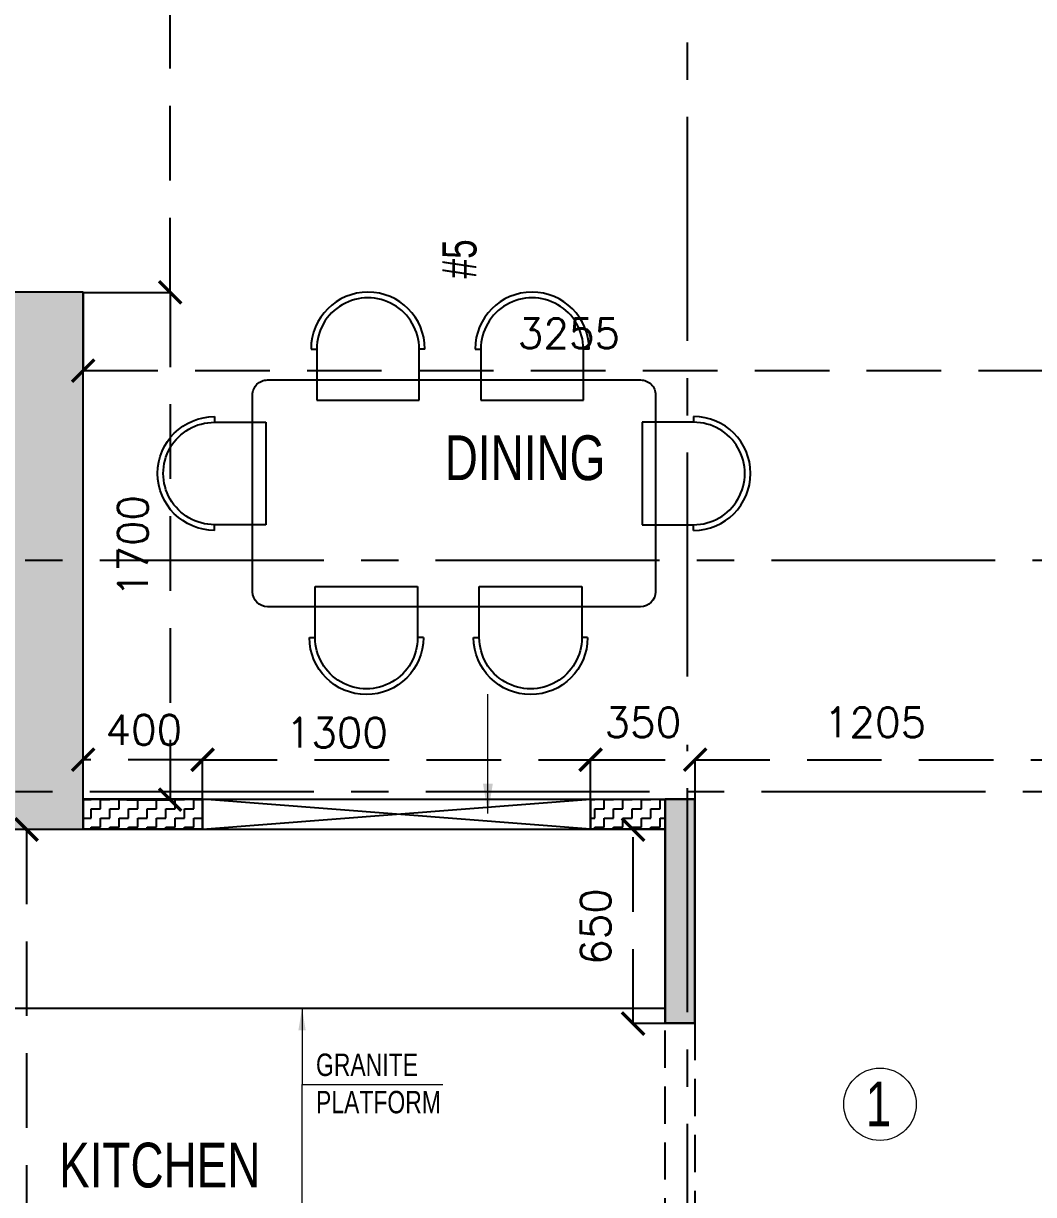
# Model space of a CAD drawing. Header units: millimetres. Extents: x 1180970 to 1231451, y -5737889 to -5695638.
# Drawn here: x 1202742 to 1206127, y -5709325 to -5705399 of the extents above; entities that cross this region are included whole.
import ezdxf

# ---------------------------------------------------------------- set-up
doc = ezdxf.new("R2010")
doc.units = ezdxf.units.MM
doc.header["$LTSCALE"] = 1000
doc.header["$MEASUREMENT"] = 0
for name, pattern in [('2BHK-A - BACK$0$AUDIT_D_120904163729-0', [0]), ('2BHK-A - BACK$2$HIDDEN', [0.375, 0.25, -0.125]), ('AUDIT_D_120904163729-0', [0]), ('T8(T9 IS SIMILAR) - GROUND FLOOR - DIMENSION & TEXTING$0$HIDDEN', [0.375, 0.25, -0.125]), ('T8_REFUGE COLUMNS$0$CENTER2', [1.125, 0.75, -0.125, 0.125, -0.125])]:
    doc.linetypes.add(name, pattern=pattern)
doc.layers.get('0').update_dxf_attribs({"linetype": 'AUDIT_D_120904163729-0'})
for name, color, linetype in [('2BHK-A - BACK$0$2BHK-A - FRONT$0$a-furniture', 8, 'Continuous'), ('2BHK-A - BACK$0$A-HATCH -160', 251, '2BHK-A - BACK$0$AUDIT_D_120904163729-0'), ('2BHK-A - BACK$0$a-KIT FIX', 251, 'Continuous'), ('2BHK-A - BACK$1$A-LINTEL', 5, '2BHK-A - BACK$2$HIDDEN'), ('2BHK-A - BACK$1$CUT-OUT', 49, 'Continuous'), ('T8(T9 IS SIMILAR) - GROUND FLOOR - DIMENSION & TEXTING$0$A-DIMENSIONS', 2, 'T8(T9 IS SIMILAR) - GROUND FLOOR - DIMENSION & TEXTING$0$HIDDEN'), ('T8_REFUGE COLUMNS$0$A-CENTERLINE', 193, 'T8_REFUGE COLUMNS$0$CENTER2'), ('T8_REFUGE COLUMNS$0$A-RCC COLS', 3, 'Continuous')]:
    doc.layers.add(name, color=color, linetype=linetype)
for name, color, linetype, lineweight in [('2BHK-A - BACK$1$A-WALL- 160', 6, 'Continuous', 30), ('T8(T9 IS SIMILAR) - GROUND FLOOR - DIMENSION & TEXTING$0$a-Text', 4, 'Continuous', 0), ('T8(T9 IS SIMILAR) - GROUND FLOOR - DIMENSION & TEXTING$0$R0-18-10-2014-T1-1st Podium Floor Plan$0$Text', 2, 'Continuous', 0), ('T8(T9 IS SIMILAR) - GROUND FLOOR$0$D&W', 8, 'Continuous', 25)]:
    doc.layers.add(name, color=color, linetype=linetype, lineweight=lineweight)
doc.layers.add('T8_REFUGE COLUMNS$0$COL-HATCH', color=7, linetype='Continuous', lineweight=25, true_color=0xa3a3a3)
doc.styles.add('T8(T9 IS SIMILAR) - GROUND FLOOR - DIMENSION & TEXTING$0$ARIAL ARROW', font='swisscl.ttf')
doc.styles.add('T8(T9 IS SIMILAR) - GROUND FLOOR - DIMENSION & TEXTING$0$Romans 1', font='romans.shx', dxfattribs={"height": 100})
doc.styles.add('T8(T9 IS SIMILAR) - GROUND FLOOR - DIMENSION & TEXTING$0$Tahoma', font='tahoma.ttf')
doc.dimstyles.new('T8(T9 IS SIMILAR) - GROUND FLOOR - DIMENSION & TEXTING$0$ALPINE S', dxfattribs={"dimscale": 0, "dimtxt": 100, "dimasz": 75, "dimexe": 0, "dimexo": 0, "dimgap": 75, "dimtad": 1, "dimdec": 0, "dimzin": 0, "dimdsep": 46, "dimtxsty": 'T8(T9 IS SIMILAR) - GROUND FLOOR - DIMENSION & TEXTING$0$Romans 1', "dimblk": 'T8(T9 IS SIMILAR) - GROUND FLOOR - DIMENSION & TEXTING$0$_ArchTick', "dimcen": 0.09, "dimclrd": 256, "dimclre": 256, "dimclrt": 7, "dimadec": 0, "dimazin": 0, "dimtfac": 1, "dimtdec": 0, "dimtofl": 0, "dimtmove": 1, "dimatfit": 0, "dimldrblk": 'T8(T9 IS SIMILAR) - GROUND FLOOR - DIMENSION & TEXTING$0$_Open90', "dimfxl": 1, "dimtolj": 1, "dimtzin": 0, "dimarcsym": 0})
doc.dimstyles.new('T8(T9 IS SIMILAR) - GROUND FLOOR - DIMENSION & TEXTING$0$SAMATA STD', dxfattribs={"dimtxt": 100, "dimasz": 50, "dimexe": 50, "dimexo": 50, "dimgap": 10, "dimtad": 0, "dimdec": 0, "dimrnd": 5, "dimzin": 0, "dimdsep": 46, "dimtxsty": 'T8(T9 IS SIMILAR) - GROUND FLOOR - DIMENSION & TEXTING$0$Tahoma', "dimblk": 'T8(T9 IS SIMILAR) - GROUND FLOOR - DIMENSION & TEXTING$0$_Origin2', "dimcen": -50, "dimdle": 50, "dimclrd": 7, "dimclre": 7, "dimclrt": 7, "dimadec": 0, "dimazin": 0, "dimtfac": 1, "dimtdec": 0, "dimtmove": 1, "dimatfit": 3, "dimfxl": 150, "dimtfill": 1, "dimtolj": 1, "dimtzin": 0, "dimlwd": -1, "dimlwe": -1, "dimarcsym": 0})
pattern_1 = [(9.199999999999998e-15, (6.519258000000002e-09, 0), (31.25, 31.25), [31.25, -31.25]), (90, (31.25000000651926, 0), (-31.25, 31.25), [31.25, -31.25])]

# ---------------------------------------------------------------- blocks, each defined once
blk = doc.blocks.new('2BHK-A - BACK$0$2BHK-A - FRONT$0$A$C50024E40')
at = {"color": 0, "linetype": 'ByBlock'}
for p, q in [((0, 0), (-4.190950733e-07, -225)), ((450, -8.381921361e-07), (0, 0)), ((449.9999995809046, -225.0000008381921), (450, -8.381921361e-07)), ((-25.00000041909507, -224.9999999534352), (-4.190950733e-07, -225)), ((474.9999995809046, -225.0000008847583), (449.9999995809046, -225.0000008381921))]:
    blk.add_line(p, q, dxfattribs=at)
for major_axis, ratio, start_param in [((-176.7766952966366, 176.7766952966367), 0.9999999999999984, 0.7853981615348041), ((-159.0990257669732, 159.0990257669732), 0.9999999999999994, 0.7853981615348036)]:
    blk.add_ellipse((224.9999995804465, -225.0000004190943), major_axis=major_axis, ratio=ratio, start_param=start_param, end_param=3.926990815124597, dxfattribs=at)
blk = doc.blocks.new('2BHK-A - BACK')
at = {"layer": '2BHK-A - BACK$0$A-HATCH -160', "linetype": 'ByBlock'}
h = blk.add_hatch(dxfattribs=at)
h.set_pattern_fill('ZIGZAG', color=256, scale=250)
h.set_pattern_definition([(9.199999999999998e-15, (-0.2196756601333618, 0.4506648145616055), (31.25, 31.25), [31.25, -31.25]), (90, (31.03032433986664, 0.4506648145616055), (-31.25, 31.25), [31.25, -31.25])])
h.paths.add_polyline_path([(1196642.148534545, -5706299.863638652), (1198342.174211463, -5706299.863638652), (1198342.174211463, -5706399.863638652), (1196642.148534545, -5706399.863638652)])
h.paths.add_polyline_path([(1199382.615027393, -5705299.864229431), (1199382.615000656, -5705199.864229431), (1201592.160154123, -5705199.863638652), (1201592.160154119, -5705299.863898433), (1200442.076684907, -5705299.863638652), (1200442.076684907, -5705399.863638652), (1200342.076684907, -5705399.863638652), (1200342.076623333, -5705299.863638652)])
h.paths.add_polyline_path([(1200442.076684907, -5706399.863638652), (1201341.803947466, -5706399.863638652), (1201341.803947466, -5706299.863638652), (1200442.076684907, -5706299.863638652)])
h.paths.add_polyline_path([(1202091.803947466, -5706299.863638652), (1202691.825693698, -5706299.863638652), (1202691.825693698, -5706399.863638652), (1202091.803947466, -5706399.863638652)])
h.paths.add_polyline_path([(1204892.10168518, -5708749.549002734), (1204992.10168518, -5708749.549002734), (1204992.10168518, -5707999.862840199), (1204892.10168518, -5707999.862840199)])
h.paths.add_polyline_path([(1204892.10168518, -5709649.549002734), (1204992.10168518, -5709649.549002734), (1204992.10168518, -5710549.458170665), (1204892.10168518, -5710549.458170665)])
h.paths.add_polyline_path([(1200142.009916546, -5708600.549002734), (1200257.04415127, -5708600.548921878), (1200257.078487647, -5708700.548997131), (1200041.975284249, -5708700.549002734), (1200042.011395569, -5708099.864001459), (1200142.011395437, -5708099.862502276)])
h.paths.add_polyline_path([(1202792.069074491, -5701189.863638652), (1203427.101685192, -5701189.863638652), (1203427.101685192, -5701089.863638652), (1202792.069074491, -5701089.863638652)])
h = blk.add_hatch(dxfattribs=at)
h.set_pattern_fill('ZIGZAG', color=256, scale=250)
h.set_pattern_definition(pattern_1)
h.paths.add_polyline_path([(1203342.079349894, -5707999.863638652), (1202942.069074491, -5707999.863638652), (1202942.069074491, -5708099.8641678), (1203342.079349894, -5708099.8641678)])
h = blk.add_hatch(dxfattribs=at)
h.set_pattern_fill('ZIGZAG', color=256, scale=250)
h.set_pattern_definition(pattern_1)
h.paths.add_polyline_path([(1204892.10168518, -5707999.862879141), (1204642.059818018, -5707999.967852882), (1204642.059818018, -5708099.967852882), (1204892.10168518, -5708099.967852882)])
at = {"layer": '2BHK-A - BACK$0$2BHK-A - FRONT$0$a-furniture'}
blk.add_lwpolyline([(1204809.905939746, -5707354.264129564), (1203559.905940439, -5707354.264116848, -0.4142135618924378), (1203509.905934768, -5707304.264123202), (1203509.905850247, -5706644.299463803, -0.4142135626017484), (1203559.905844278, -5706594.299457762), (1204809.905845356, -5706594.299469371, -0.4142135629866269), (1204859.905851282, -5706644.299463446), (1204859.905933734, -5707304.264123557, -0.4142135619645507)], format="xyb", close=True, dxfattribs=at)
at = {"layer": '2BHK-A - BACK$0$a-KIT FIX', "color": 1}
blk.add_line((1201731.819059505, -5708699.549002735), (1204892.10168518, -5708699.549002735), dxfattribs=at)
at = {"layer": '2BHK-A - BACK$1$A-LINTEL', "linetype": 'ByBlock'}
for p, q in [((1203342.079349894, -5707999.863638652), (1204642.101644241, -5707999.862840199)), ((1203342.079390833, -5708099.863638652), (1204642.10168518, -5708099.862840199))]:
    blk.add_line(p, q, dxfattribs=at)
blk.add_lwpolyline([(1203342.079390833, -5708099.863638652), (1204642.059765702, -5707999.843238256), (1204642.10168518, -5708099.693206069), (1203342.058758151, -5707999.855768912)], close=True, dxfattribs=at)
at = {"layer": '2BHK-A - BACK$1$A-WALL- 160', "linetype": 'ByBlock'}
for p, q in [((1204892.10168518, -5707999.862879141), (1204992.10168518, -5707999.862840199)), ((1204892.10168518, -5708749.549002734), (1204892.10168518, -5707999.862879141)), ((1204992.10168518, -5708749.549002734), (1204992.10168518, -5707999.862840199)), ((1204892.10168518, -5708749.549002734), (1204992.10168518, -5708749.549002734))]:
    blk.add_line(p, q, dxfattribs=at)
for points in [[(1203342.079349894, -5707999.863638652), (1202942.069074491, -5707999.863638652), (1202942.069074491, -5708099.8641678), (1203342.079349894, -5708099.8641678)], [(1204892.10168518, -5707999.862879141), (1204642.059818018, -5707999.967852882), (1204642.059818018, -5708099.967852882), (1204892.10168518, -5708099.967852882)]]:
    blk.add_lwpolyline(points, close=True, dxfattribs=at)
at = {"layer": '2BHK-A - BACK$1$CUT-OUT', "linetype": '2BHK-A - BACK$2$HIDDEN', "ltscale": 0.5}
blk.add_lwpolyline([(1204992.10168518, -5709649.549002734), (1204892.10168518, -5709649.549002734), (1204892.10168518, -5708749.549002734), (1204992.10168518, -5708749.549002734)], close=True, dxfattribs=at)
at = {"layer": '2BHK-A - BACK$0$2BHK-A - FRONT$0$a-furniture', "zscale": 1000}
for p, xscale, yscale, rotation in [((1204068.097568762, -5706662.373058748), 0.7630874952141145, 0.7630874952141145, 180.0000066925881), ((1204618.097568762, -5706662.373058747), 0.7630874952141145, 0.7630874952141145, 180.0000066925881), ((1204815.656435438, -5707079.389421383), 0.7630874947821017, 0.7630874947821017, 89.99999330673671)]:
    blk.add_blockref('2BHK-A - BACK$0$2BHK-A - FRONT$0$A$C50024E40', p, dxfattribs=dict(at, xscale=xscale, yscale=yscale, rotation=rotation))
at = {"layer": '2BHK-A - BACK$0$2BHK-A - FRONT$0$a-furniture', "extrusion": (0, 0, -1), "xscale": 0.7630874947594001, "yscale": 0.7630874947594001, "zscale": -1000, "rotation": 89.99999330780805}
blk.add_blockref('2BHK-A - BACK$0$2BHK-A - FRONT$0$A$C50024E40', (-1203554.155254195, -5707079.389296771), dxfattribs=at)
at = {"layer": '2BHK-A - BACK$0$2BHK-A - FRONT$0$a-furniture', "extrusion": (0, 0, -1), "xscale": 0.7630874952141012, "yscale": 0.7630874952141012, "zscale": -1000}
for p in [(-1204062.960248389, -5707286.190420153), (-1204612.960248389, -5707286.190420153)]:
    blk.add_blockref('2BHK-A - BACK$0$2BHK-A - FRONT$0$A$C50024E40', p, dxfattribs=at)
blk = doc.blocks.new('T8_REFUGE COLUMNS')
at = {"layer": 'T8_REFUGE COLUMNS$0$COL-HATCH', "linetype": 'ByBlock'}
h = blk.add_hatch(color=256, dxfattribs=at)
h.dxf.hatch_style = 1
h.paths.add_polyline_path([(1202942.069074492, -5706299.863253396), (1202692.069074491, -5706299.863253396), (1202692.069074491, -5708099.863253396), (1202942.069074492, -5708099.863253396)])
at = {"layer": 'T8_REFUGE COLUMNS$0$A-CENTERLINE'}
for p, q in [((1204967.069074491, -5719962.951702013), (1204967.069074491, -5698299.636913835)), ((1217248.23900386, -5707199.863060762), (1182156.903157666, -5707199.863060762)), ((1217214.998106075, -5707974.863253395), (1182156.903157666, -5707974.863253395))]:
    blk.add_line(p, q, dxfattribs=at)
at = {"layer": 'T8_REFUGE COLUMNS$0$A-RCC COLS', "linetype": 'ByBlock'}
blk.add_lwpolyline([(1202942.069074492, -5706299.863253396), (1202692.069074491, -5706299.863253396), (1202692.069074491, -5708099.863253396), (1202942.069074492, -5708099.863253396)], close=True, dxfattribs=at)
blk = doc.blocks.new('T8(T9 IS SIMILAR) - GROUND FLOOR')
at = {"layer": 'T8(T9 IS SIMILAR) - GROUND FLOOR$0$D&W', "linetype": 'ByBlock'}
for name in ['T8_REFUGE COLUMNS', '2BHK-A - BACK']:
    blk.add_blockref(name, (0, 0), dxfattribs=at)
blk = doc.blocks.new('T8(T9 IS SIMILAR) - GROUND FLOOR - DIMENSION & TEXTING$0$_ArchTick')
at = {"color": 0, "linetype": 'ByBlock', "const_width": 0.15}
blk.add_lwpolyline([(-0.5, -0.5), (0.5, 0.5)], dxfattribs=at)
blk = doc.blocks.new('*D705')
at = {"layer": 'T8(T9 IS SIMILAR) - GROUND FLOOR - DIMENSION & TEXTING$0$A-DIMENSIONS', "linetype": 'T8(T9 IS SIMILAR) - GROUND FLOOR - DIMENSION & TEXTING$0$HIDDEN', "lineweight": -2, "transparency": 16777216}
for p, q in [((1204892.264499908, -5708101.30109009), (1204784.595803827, -5708101.30109009)), ((1204892.264499908, -5708751.549002734), (1204784.595803827, -5708751.549002734))]:
    blk.add_line(p, q, dxfattribs=at)
at = {"layer": 'T8(T9 IS SIMILAR) - GROUND FLOOR - DIMENSION & TEXTING$0$A-DIMENSIONS', "lineweight": -2, "transparency": 16777216}
blk.add_line((1204784.595803827, -5708751.549002734), (1204784.595803827, -5708101.30109009), dxfattribs=at)
at = {"layer": 'T8(T9 IS SIMILAR) - GROUND FLOOR - DIMENSION & TEXTING$0$A-DIMENSIONS', "linetype": 'ByBlock', "lineweight": -2, "transparency": 16777216, "xscale": 75, "yscale": 75, "zscale": 75}
for p, rotation in [((1204784.595803827, -5708101.30109009), 90), ((1204784.595803827, -5708751.549002734), 270)]:
    blk.add_blockref('T8(T9 IS SIMILAR) - GROUND FLOOR - DIMENSION & TEXTING$0$_ArchTick', p, dxfattribs=dict(at, rotation=rotation))
at = {"layer": 'T8(T9 IS SIMILAR) - GROUND FLOOR - DIMENSION & TEXTING$0$A-DIMENSIONS', "color": 7, "linetype": 'ByBlock', "transparency": 16777216, "insert": (1204659.595803828, -5708426.425046412), "char_height": 100, "attachment_point": 5, "rotation": 90, "style": 'T8(T9 IS SIMILAR) - GROUND FLOOR - DIMENSION & TEXTING$0$Romans 1'}
blk.add_mtext('\\A1;650', dxfattribs=at)
blk = doc.blocks.new('T8(T9 IS SIMILAR) - GROUND FLOOR - DIMENSION & TEXTING$0$_Open90')
at = {"color": 0, "linetype": 'ByBlock', "lineweight": -2}
for p, q in [((0, 0), (-1, 0)), ((-0.5, 0.5), (0, 0)), ((0, 0), (-0.5, -0.5))]:
    blk.add_line(p, q, dxfattribs=at)
blk = doc.blocks.new('*D708')
at = {"layer": 'T8(T9 IS SIMILAR) - GROUND FLOOR - DIMENSION & TEXTING$0$A-DIMENSIONS', "linetype": 'T8(T9 IS SIMILAR) - GROUND FLOOR - DIMENSION & TEXTING$0$HIDDEN', "lineweight": -2, "transparency": 16777216}
for p, q in [((1202817.264499908, -5708100.945620794), (1202752.365276058, -5708100.945620794)), ((1202817.264499908, -5710550.945620793), (1202752.365276058, -5710550.945620793))]:
    blk.add_line(p, q, dxfattribs=at)
at = {"layer": 'T8(T9 IS SIMILAR) - GROUND FLOOR - DIMENSION & TEXTING$0$A-DIMENSIONS', "lineweight": -2, "transparency": 16777216}
blk.add_line((1202752.365276058, -5708100.945620794), (1202752.365276058, -5710550.945620793), dxfattribs=at)
at = {"layer": 'T8(T9 IS SIMILAR) - GROUND FLOOR - DIMENSION & TEXTING$0$A-DIMENSIONS', "linetype": 'ByBlock', "lineweight": -2, "transparency": 16777216, "xscale": 75, "yscale": 75, "zscale": 75}
for p, rotation in [((1202752.365276058, -5708100.945620794), 90), ((1202752.365276058, -5710550.945620793), 270)]:
    blk.add_blockref('T8(T9 IS SIMILAR) - GROUND FLOOR - DIMENSION & TEXTING$0$_ArchTick', p, dxfattribs=dict(at, rotation=rotation))
at = {"layer": 'T8(T9 IS SIMILAR) - GROUND FLOOR - DIMENSION & TEXTING$0$A-DIMENSIONS', "color": 7, "linetype": 'ByBlock', "transparency": 16777216, "insert": (1202627.365276059, -5709325.945620793), "char_height": 100, "attachment_point": 5, "rotation": 90, "style": 'T8(T9 IS SIMILAR) - GROUND FLOOR - DIMENSION & TEXTING$0$Romans 1'}
blk.add_mtext('\\A1;2450', dxfattribs=at)
blk = doc.blocks.new('*D681')
at = {"layer": 'T8(T9 IS SIMILAR) - GROUND FLOOR - DIMENSION & TEXTING$0$A-DIMENSIONS', "linetype": 'T8(T9 IS SIMILAR) - GROUND FLOOR - DIMENSION & TEXTING$0$HIDDEN', "lineweight": -2, "transparency": 16777216}
for p, q in [((1203039.764499914, -5702325.756979908), (1203233.769365227, -5702325.756979908)), ((1202942.264499908, -5706300.945620793), (1203233.769365227, -5706300.945620793))]:
    blk.add_line(p, q, dxfattribs=at)
at = {"layer": 'T8(T9 IS SIMILAR) - GROUND FLOOR - DIMENSION & TEXTING$0$A-DIMENSIONS', "lineweight": -2, "transparency": 16777216}
blk.add_line((1203233.769365227, -5706300.945620793), (1203233.769365227, -5702325.756979908), dxfattribs=at)
at = {"layer": 'T8(T9 IS SIMILAR) - GROUND FLOOR - DIMENSION & TEXTING$0$A-DIMENSIONS', "linetype": 'ByBlock', "lineweight": -2, "transparency": 16777216, "xscale": 75, "yscale": 75, "zscale": 75}
for p, rotation in [((1203233.769365227, -5702325.756979908), 90), ((1203233.769365227, -5706300.945620793), 270)]:
    blk.add_blockref('T8(T9 IS SIMILAR) - GROUND FLOOR - DIMENSION & TEXTING$0$_ArchTick', p, dxfattribs=dict(at, rotation=rotation))
at = {"layer": 'T8(T9 IS SIMILAR) - GROUND FLOOR - DIMENSION & TEXTING$0$A-DIMENSIONS', "color": 7, "linetype": 'ByBlock', "transparency": 16777216, "insert": (1203108.769365228, -5704313.351300349), "char_height": 100, "attachment_point": 5, "rotation": 90, "style": 'T8(T9 IS SIMILAR) - GROUND FLOOR - DIMENSION & TEXTING$0$Romans 1'}
blk.add_mtext('\\A1;3975', dxfattribs=at)
blk = doc.blocks.new('*D682')
at = {"layer": 'T8(T9 IS SIMILAR) - GROUND FLOOR - DIMENSION & TEXTING$0$A-DIMENSIONS', "linetype": 'T8(T9 IS SIMILAR) - GROUND FLOOR - DIMENSION & TEXTING$0$HIDDEN', "lineweight": -2, "transparency": 16777216}
for p, q in [((1203088.016932568, -5706300.945620793), (1203233.769365227, -5706300.945620793)), ((1203088.017628809, -5708001.301828871), (1203233.769365227, -5708001.301828871))]:
    blk.add_line(p, q, dxfattribs=at)
at = {"layer": 'T8(T9 IS SIMILAR) - GROUND FLOOR - DIMENSION & TEXTING$0$A-DIMENSIONS', "lineweight": -2, "transparency": 16777216}
blk.add_line((1203233.769365227, -5706300.945620793), (1203233.769365227, -5708001.301828871), dxfattribs=at)
at = {"layer": 'T8(T9 IS SIMILAR) - GROUND FLOOR - DIMENSION & TEXTING$0$A-DIMENSIONS', "linetype": 'ByBlock', "lineweight": -2, "transparency": 16777216, "xscale": 75, "yscale": 75, "zscale": 75}
for p, rotation in [((1203233.769365227, -5706300.945620793), 90), ((1203233.769365227, -5708001.301828871), 270)]:
    blk.add_blockref('T8(T9 IS SIMILAR) - GROUND FLOOR - DIMENSION & TEXTING$0$_ArchTick', p, dxfattribs=dict(at, rotation=rotation))
at = {"layer": 'T8(T9 IS SIMILAR) - GROUND FLOOR - DIMENSION & TEXTING$0$A-DIMENSIONS', "color": 7, "linetype": 'ByBlock', "transparency": 16777216, "insert": (1203108.769365228, -5707151.123724831), "char_height": 100, "attachment_point": 5, "rotation": 90, "style": 'T8(T9 IS SIMILAR) - GROUND FLOOR - DIMENSION & TEXTING$0$Romans 1'}
blk.add_mtext('\\A1;1700', dxfattribs=at)
blk = doc.blocks.new('*D683')
at = {"layer": 'T8(T9 IS SIMILAR) - GROUND FLOOR - DIMENSION & TEXTING$0$A-DIMENSIONS', "linetype": 'T8(T9 IS SIMILAR) - GROUND FLOOR - DIMENSION & TEXTING$0$HIDDEN', "lineweight": -2, "transparency": 16777216}
for p, q in [((1202942.264499908, -5706300.945620793), (1202942.264499908, -5706563.082524298)), ((1206197.264499908, -5706300.945620793), (1206197.264499908, -5706563.082524298))]:
    blk.add_line(p, q, dxfattribs=at)
at = {"layer": 'T8(T9 IS SIMILAR) - GROUND FLOOR - DIMENSION & TEXTING$0$A-DIMENSIONS', "lineweight": -2, "transparency": 16777216}
blk.add_line((1202942.264499908, -5706563.082524298), (1206197.264499908, -5706563.082524298), dxfattribs=at)
at = {"layer": 'T8(T9 IS SIMILAR) - GROUND FLOOR - DIMENSION & TEXTING$0$A-DIMENSIONS', "linetype": 'ByBlock', "lineweight": -2, "transparency": 16777216, "xscale": 75, "yscale": 75, "zscale": 75, "rotation": 180}
blk.add_blockref('T8(T9 IS SIMILAR) - GROUND FLOOR - DIMENSION & TEXTING$0$_ArchTick', (1202942.264499908, -5706563.082524298), dxfattribs=at)
at = {"layer": 'T8(T9 IS SIMILAR) - GROUND FLOOR - DIMENSION & TEXTING$0$A-DIMENSIONS', "linetype": 'ByBlock', "lineweight": -2, "transparency": 16777216, "xscale": 75, "yscale": 75, "zscale": 75}
blk.add_blockref('T8(T9 IS SIMILAR) - GROUND FLOOR - DIMENSION & TEXTING$0$_ArchTick', (1206197.264499908, -5706563.082524298), dxfattribs=at)
at = {"layer": 'T8(T9 IS SIMILAR) - GROUND FLOOR - DIMENSION & TEXTING$0$A-DIMENSIONS', "color": 7, "linetype": 'ByBlock', "transparency": 16777216, "insert": (1204569.764499908, -5706438.082524299), "char_height": 100, "attachment_point": 5, "style": 'T8(T9 IS SIMILAR) - GROUND FLOOR - DIMENSION & TEXTING$0$Romans 1'}
blk.add_mtext('\\A1;3255', dxfattribs=at)
blk = doc.blocks.new('*D516')
at = {"layer": 'T8(T9 IS SIMILAR) - GROUND FLOOR - DIMENSION & TEXTING$0$A-DIMENSIONS', "linetype": 'T8(T9 IS SIMILAR) - GROUND FLOOR - DIMENSION & TEXTING$0$HIDDEN', "lineweight": -2, "transparency": 16777216}
for p, q in [((1202942.508425822, -5707999.863638646), (1202942.508425822, -5707867.079905849)), ((1203342.518701225, -5707999.863638646), (1203342.518701225, -5707867.079905849))]:
    blk.add_line(p, q, dxfattribs=at)
at = {"layer": 'T8(T9 IS SIMILAR) - GROUND FLOOR - DIMENSION & TEXTING$0$A-DIMENSIONS', "lineweight": -2, "transparency": 16777216}
blk.add_line((1203342.518701225, -5707867.079905849), (1202942.508425822, -5707867.079905849), dxfattribs=at)
at = {"layer": 'T8(T9 IS SIMILAR) - GROUND FLOOR - DIMENSION & TEXTING$0$A-DIMENSIONS', "linetype": 'ByBlock', "lineweight": -2, "transparency": 16777216, "xscale": 75, "yscale": 75, "zscale": 75, "rotation": 180}
blk.add_blockref('T8(T9 IS SIMILAR) - GROUND FLOOR - DIMENSION & TEXTING$0$_ArchTick', (1202942.508425822, -5707867.079905849), dxfattribs=at)
at = {"layer": 'T8(T9 IS SIMILAR) - GROUND FLOOR - DIMENSION & TEXTING$0$A-DIMENSIONS', "linetype": 'ByBlock', "lineweight": -2, "transparency": 16777216, "xscale": 75, "yscale": 75, "zscale": 75}
blk.add_blockref('T8(T9 IS SIMILAR) - GROUND FLOOR - DIMENSION & TEXTING$0$_ArchTick', (1203342.518701225, -5707867.079905849), dxfattribs=at)
at = {"layer": 'T8(T9 IS SIMILAR) - GROUND FLOOR - DIMENSION & TEXTING$0$A-DIMENSIONS', "color": 7, "linetype": 'ByBlock', "transparency": 16777216, "insert": (1203145.315959528, -5707766.95932419), "char_height": 100, "attachment_point": 5, "style": 'T8(T9 IS SIMILAR) - GROUND FLOOR - DIMENSION & TEXTING$0$Romans 1'}
blk.add_mtext('\\A1;400', dxfattribs=at)
blk = doc.blocks.new('*D517')
at = {"layer": 'T8(T9 IS SIMILAR) - GROUND FLOOR - DIMENSION & TEXTING$0$A-DIMENSIONS', "linetype": 'T8(T9 IS SIMILAR) - GROUND FLOOR - DIMENSION & TEXTING$0$HIDDEN', "lineweight": -2, "transparency": 16777216}
for p, q in [((1203342.498166275, -5708000.131052792), (1203342.498166275, -5707867.079905849)), ((1204642.499169349, -5708000.131052792), (1204642.499169349, -5707867.079905849))]:
    blk.add_line(p, q, dxfattribs=at)
at = {"layer": 'T8(T9 IS SIMILAR) - GROUND FLOOR - DIMENSION & TEXTING$0$A-DIMENSIONS', "lineweight": -2, "transparency": 16777216}
blk.add_line((1203342.498166275, -5707867.079905849), (1204642.499169349, -5707867.079905849), dxfattribs=at)
at = {"layer": 'T8(T9 IS SIMILAR) - GROUND FLOOR - DIMENSION & TEXTING$0$A-DIMENSIONS', "linetype": 'ByBlock', "lineweight": -2, "transparency": 16777216, "xscale": 75, "yscale": 75, "zscale": 75, "rotation": 180}
blk.add_blockref('T8(T9 IS SIMILAR) - GROUND FLOOR - DIMENSION & TEXTING$0$_ArchTick', (1203342.498166275, -5707867.079905849), dxfattribs=at)
at = {"layer": 'T8(T9 IS SIMILAR) - GROUND FLOOR - DIMENSION & TEXTING$0$A-DIMENSIONS', "linetype": 'ByBlock', "lineweight": -2, "transparency": 16777216, "xscale": 75, "yscale": 75, "zscale": 75}
blk.add_blockref('T8(T9 IS SIMILAR) - GROUND FLOOR - DIMENSION & TEXTING$0$_ArchTick', (1204642.499169349, -5707867.079905849), dxfattribs=at)
at = {"layer": 'T8(T9 IS SIMILAR) - GROUND FLOOR - DIMENSION & TEXTING$0$A-DIMENSIONS', "color": 7, "linetype": 'ByBlock', "transparency": 16777216, "insert": (1203792.244920905, -5707776.673881577), "char_height": 100, "attachment_point": 5, "style": 'T8(T9 IS SIMILAR) - GROUND FLOOR - DIMENSION & TEXTING$0$Romans 1', "bg_fill": 3, "box_fill_scale": 1.25, "bg_fill_color": 256, "bg_fill_true_color": 13158600, "bg_fill_transparency": 0}
blk.add_mtext('\\A1;1300', dxfattribs=at)
blk = doc.blocks.new('*D518')
at = {"layer": 'T8(T9 IS SIMILAR) - GROUND FLOOR - DIMENSION & TEXTING$0$A-DIMENSIONS', "linetype": 'T8(T9 IS SIMILAR) - GROUND FLOOR - DIMENSION & TEXTING$0$HIDDEN', "lineweight": -2, "transparency": 16777216}
for p, q in [((1204642.540995572, -5707999.862840193), (1204642.540995572, -5707867.079905849)), ((1204992.541036511, -5707999.862840193), (1204992.541036511, -5707867.079905849))]:
    blk.add_line(p, q, dxfattribs=at)
at = {"layer": 'T8(T9 IS SIMILAR) - GROUND FLOOR - DIMENSION & TEXTING$0$A-DIMENSIONS', "lineweight": -2, "transparency": 16777216}
blk.add_line((1204642.540995572, -5707867.079905849), (1204992.541036511, -5707867.079905849), dxfattribs=at)
at = {"layer": 'T8(T9 IS SIMILAR) - GROUND FLOOR - DIMENSION & TEXTING$0$A-DIMENSIONS', "color": 7, "linetype": 'ByBlock', "transparency": 16777216, "insert": (1204817.541016041, -5707742.079905849), "char_height": 100, "attachment_point": 5, "style": 'T8(T9 IS SIMILAR) - GROUND FLOOR - DIMENSION & TEXTING$0$Romans 1', "bg_fill": 3, "box_fill_scale": 1.25, "bg_fill_color": 256, "bg_fill_true_color": 13158600, "bg_fill_transparency": 0}
blk.add_mtext('\\A1;350', dxfattribs=at)
at = {"layer": 'T8(T9 IS SIMILAR) - GROUND FLOOR - DIMENSION & TEXTING$0$A-DIMENSIONS', "linetype": 'ByBlock', "lineweight": -2, "transparency": 16777216, "xscale": 75, "yscale": 75, "zscale": 75, "rotation": 180}
blk.add_blockref('T8(T9 IS SIMILAR) - GROUND FLOOR - DIMENSION & TEXTING$0$_ArchTick', (1204642.540995572, -5707867.079905849), dxfattribs=at)
at = {"layer": 'T8(T9 IS SIMILAR) - GROUND FLOOR - DIMENSION & TEXTING$0$A-DIMENSIONS', "linetype": 'ByBlock', "lineweight": -2, "transparency": 16777216, "xscale": 75, "yscale": 75, "zscale": 75}
blk.add_blockref('T8(T9 IS SIMILAR) - GROUND FLOOR - DIMENSION & TEXTING$0$_ArchTick', (1204992.541036511, -5707867.079905849), dxfattribs=at)
blk = doc.blocks.new('*D519')
at = {"layer": 'T8(T9 IS SIMILAR) - GROUND FLOOR - DIMENSION & TEXTING$0$A-DIMENSIONS', "linetype": 'T8(T9 IS SIMILAR) - GROUND FLOOR - DIMENSION & TEXTING$0$HIDDEN', "lineweight": -2, "transparency": 16777216}
for p, q in [((1204992.541036511, -5707999.862840193), (1204992.541036511, -5707867.079905849)), ((1206197.923526905, -5707999.862840193), (1206197.923526905, -5707867.079905849))]:
    blk.add_line(p, q, dxfattribs=at)
at = {"layer": 'T8(T9 IS SIMILAR) - GROUND FLOOR - DIMENSION & TEXTING$0$A-DIMENSIONS', "lineweight": -2, "transparency": 16777216}
blk.add_line((1204992.541036511, -5707867.079905849), (1206197.923526905, -5707867.079905849), dxfattribs=at)
at = {"layer": 'T8(T9 IS SIMILAR) - GROUND FLOOR - DIMENSION & TEXTING$0$A-DIMENSIONS', "linetype": 'ByBlock', "lineweight": -2, "transparency": 16777216, "xscale": 75, "yscale": 75, "zscale": 75, "rotation": 180}
blk.add_blockref('T8(T9 IS SIMILAR) - GROUND FLOOR - DIMENSION & TEXTING$0$_ArchTick', (1204992.541036511, -5707867.079905849), dxfattribs=at)
at = {"layer": 'T8(T9 IS SIMILAR) - GROUND FLOOR - DIMENSION & TEXTING$0$A-DIMENSIONS', "linetype": 'ByBlock', "lineweight": -2, "transparency": 16777216, "xscale": 75, "yscale": 75, "zscale": 75}
blk.add_blockref('T8(T9 IS SIMILAR) - GROUND FLOOR - DIMENSION & TEXTING$0$_ArchTick', (1206197.923526905, -5707867.079905849), dxfattribs=at)
at = {"layer": 'T8(T9 IS SIMILAR) - GROUND FLOOR - DIMENSION & TEXTING$0$A-DIMENSIONS', "color": 7, "linetype": 'ByBlock', "transparency": 16777216, "insert": (1205595.232281708, -5707742.079905849), "char_height": 100, "attachment_point": 5, "style": 'T8(T9 IS SIMILAR) - GROUND FLOOR - DIMENSION & TEXTING$0$Romans 1', "bg_fill": 3, "box_fill_scale": 1.25, "bg_fill_color": 256, "bg_fill_true_color": 13158600, "bg_fill_transparency": 0}
blk.add_mtext('\\A1;1205', dxfattribs=at)
blk = doc.blocks.new('T8(T9 IS SIMILAR) - GROUND FLOOR - DIMENSION & TEXTING$0$_Origin2')
at = {"color": 0, "linetype": 'ByBlock', "lineweight": -2}
blk.add_line((-0.5, 0), (-1, 0), dxfattribs=at)
for radius in [0.5, 0.25]:
    blk.add_circle((0, 0), radius, dxfattribs=at)
blk = doc.blocks.new('T8(T9 IS SIMILAR) - GROUND FLOOR - DIMENSION & TEXTING')
at = {"layer": 'T8(T9 IS SIMILAR) - GROUND FLOOR - DIMENSION & TEXTING$0$a-Text'}
blk.add_circle((1205612.00900581, -5709021.926938377), 121.2873394995974, dxfattribs=at)
at = {"layer": 'T8(T9 IS SIMILAR) - GROUND FLOOR - DIMENSION & TEXTING$0$a-Text', "style": 'T8(T9 IS SIMILAR) - GROUND FLOOR - DIMENSION & TEXTING$0$ARIAL ARROW'}
for s, p in [('DINING', (1204153.688233736, -5706930.124370116)), ('1', (1205564.195961115, -5709095.850601302, 0.4112564322369004)), ('KITCHEN', (1202861.580715333, -5709300.744532795))]:
    blk.add_text(s, height=150, dxfattribs=at).set_placement(p)
at = {"layer": 'T8(T9 IS SIMILAR) - GROUND FLOOR - DIMENSION & TEXTING$0$R0-18-10-2014-T1-1st Podium Floor Plan$0$Text', "insert": (1204145.315565699, -5706122.976320746, -0.3875931824883155), "char_height": 114.75, "width": 1702.875811224144, "attachment_point": 3, "rotation": 90, "style": 'T8(T9 IS SIMILAR) - GROUND FLOOR - DIMENSION & TEXTING$0$ARIAL ARROW'}
blk.add_mtext('#5', dxfattribs=at)
at = {"layer": 'T8(T9 IS SIMILAR) - GROUND FLOOR - DIMENSION & TEXTING$0$R0-18-10-2014-T1-1st Podium Floor Plan$0$Text', "insert": (1203722.325032994, -5709053.23978126, 0.6104387995018037), "char_height": 75, "width": 587.0529492193591, "attachment_point": 7, "style": 'T8(T9 IS SIMILAR) - GROUND FLOOR - DIMENSION & TEXTING$0$ARIAL ARROW'}
blk.add_mtext('GRANITE PLATFORM', dxfattribs=at)
at = {"layer": 'T8(T9 IS SIMILAR) - GROUND FLOOR - DIMENSION & TEXTING$0$A-DIMENSIONS', "linetype": 'ByBlock'}
for base, p1, p2, picture, middle in [((1203233.769365227, -5702325.756979908), (1202942.264499908, -5706300.945620793), (1203039.764499914, -5702325.756979908), '*D681', (1203108.769365228, -5704313.351300349)), ((1203233.769365227, -5708001.301828871), (1203088.016932568, -5706300.945620793), (1203088.017628809, -5708001.301828871), '*D682', (1203108.769365228, -5707151.123724831)), ((1202752.365276058, -5710550.945620793), (1202817.264499908, -5708100.945620794), (1202817.264499908, -5710550.945620793), '*D708', (1202627.365276059, -5709325.945620793)), ((1204784.595803827, -5708101.30109009), (1204892.264499908, -5708751.549002734), (1204892.264499908, -5708101.30109009), '*D705', (1204659.595803828, -5708426.425046412))]:
    dim = blk.add_linear_dim(base=base, p1=p1, p2=p2, angle=270, dimstyle='T8(T9 IS SIMILAR) - GROUND FLOOR - DIMENSION & TEXTING$0$ALPINE S', override={"dimscale": 1, "dimfxl": 5, "dimarcsym": 1}, dxfattribs=at)
    dim.commit()
    dim.dimension.update_dxf_attribs({"geometry": picture, "text_midpoint": middle})
dim = blk.add_linear_dim(base=(1206197.264499908, -5706563.082524298), p1=(1202942.264499908, -5706300.945620793), p2=(1206197.264499908, -5706300.945620793), dimstyle='T8(T9 IS SIMILAR) - GROUND FLOOR - DIMENSION & TEXTING$0$ALPINE S', override={"dimscale": 1, "dimfxl": 5, "dimarcsym": 1}, dxfattribs=at)
dim.commit()
dim.dimension.update_dxf_attribs({"geometry": '*D683', "text_midpoint": (1204569.764499908, -5706438.082524299)})
dim = blk.add_linear_dim(base=(1202942.508425822, -5707867.079905849), p1=(1203342.518701225, -5707999.863638646), p2=(1202942.508425822, -5707999.863638646), dimstyle='T8(T9 IS SIMILAR) - GROUND FLOOR - DIMENSION & TEXTING$0$ALPINE S', override={"dimscale": 1, "dimfxl": 5, "dimarcsym": 1}, dxfattribs=at)
dim.commit()
dim.dimension.update_dxf_attribs({"geometry": '*D516', "text_midpoint": (1203145.315959528, -5707891.959324189), "dimtype": 128})
at = {"layer": 'T8(T9 IS SIMILAR) - GROUND FLOOR - DIMENSION & TEXTING$0$R0-18-10-2014-T1-1st Podium Floor Plan$0$Text'}
for points in [[(1203675.661122315, -5708699.549002752, 2.9506059e-09), (1203675.661122315, -5708955.825824883, 2.9506059e-09), (1204129.920074453, -5708955.7902678, 2.9506059e-09)], [(1203675.661122315, -5709949.549002743, 2.9506059e-09), (1203675.661122315, -5708955.825824883, 2.9506059e-09), (1204146.744357088, -5708955.861381965, 2.9506059e-09)]]:
    blk.add_leader(points, dimstyle='T8(T9 IS SIMILAR) - GROUND FLOOR - DIMENSION & TEXTING$0$SAMATA STD', override={"dimasz": 75, "dimclrd": 2, "dimfxlon": 1, "dimarcsym": 1}, dxfattribs=at)
at = {"layer": 'T8(T9 IS SIMILAR) - GROUND FLOOR - DIMENSION & TEXTING$0$A-DIMENSIONS', "linetype": 'ByBlock'}
dim = blk.add_linear_dim(base=(1204642.499169349, -5707867.079905849), p1=(1203342.498166275, -5708000.131052792), p2=(1204642.499169349, -5708000.131052792), dimstyle='T8(T9 IS SIMILAR) - GROUND FLOOR - DIMENSION & TEXTING$0$ALPINE S', override={"dimscale": 1, "dimfxl": 5, "dimtfill": 1, "dimarcsym": 1}, dxfattribs=at)
dim.commit()
dim.dimension.update_dxf_attribs({"geometry": '*D517', "text_midpoint": (1203792.244920905, -5707901.673881577), "dimtype": 128})
dim = blk.add_linear_dim(base=(1204992.541036511, -5707867.079905849), p1=(1204642.540995572, -5707999.862840193), p2=(1204992.541036511, -5707999.862840193), dimstyle='T8(T9 IS SIMILAR) - GROUND FLOOR - DIMENSION & TEXTING$0$ALPINE S', override={"dimscale": 1, "dimfxl": 5, "dimtfill": 1, "dimarcsym": 1}, dxfattribs=at)
dim.commit()
dim.dimension.update_dxf_attribs({"geometry": '*D518', "text_midpoint": (1204817.541016041, -5707867.079905849), "dimtype": 128})
at = {"layer": 'T8(T9 IS SIMILAR) - GROUND FLOOR - DIMENSION & TEXTING$0$R0-18-10-2014-T1-1st Podium Floor Plan$0$Text'}
blk.add_leader([(1204298.337047477, -5708047.667824323, -0.3875931785049976), (1204298.337047477, -5707703.679170093, -0.3875931785049976), (1204298.37260456, -5707647.524856089, -0.3875931785049976)], dimstyle='T8(T9 IS SIMILAR) - GROUND FLOOR - DIMENSION & TEXTING$0$SAMATA STD', override={"dimasz": 100, "dimclrd": 2, "dimfxlon": 1, "dimarcsym": 1}, dxfattribs=at)
at = {"layer": 'T8(T9 IS SIMILAR) - GROUND FLOOR - DIMENSION & TEXTING$0$A-DIMENSIONS', "linetype": 'ByBlock'}
dim = blk.add_linear_dim(base=(1206197.923526905, -5707867.079905849), p1=(1204992.541036511, -5707999.862840193), p2=(1206197.923526905, -5707999.862840193), dimstyle='T8(T9 IS SIMILAR) - GROUND FLOOR - DIMENSION & TEXTING$0$ALPINE S', override={"dimscale": 1, "dimfxl": 5, "dimtfill": 1, "dimarcsym": 1}, dxfattribs=at)
dim.commit()
dim.dimension.update_dxf_attribs({"geometry": '*D519', "text_midpoint": (1205595.232281708, -5707742.079905849)})

msp = doc.modelspace()

# ---------------------------------------------------------------- block references
at = {"linetype": 'ByBlock'}
msp.add_blockref('T8(T9 IS SIMILAR) - GROUND FLOOR', (0, 0), dxfattribs=at)

# ---------------------------------------------------------------- next in the draw order: block references
msp.add_blockref('T8(T9 IS SIMILAR) - GROUND FLOOR - DIMENSION & TEXTING', (0, 0), dxfattribs=at)

doc.saveas('drawing.dxf')
